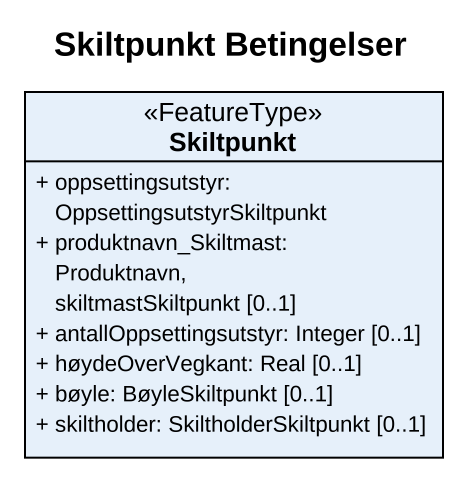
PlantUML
@startuml
title Skiltpunkt Betingelser
hide circle
hide empty members
skinparam classAttributeIconSize 0
class Skiltpunkt <<FeatureType>> {
  + oppsettingsutstyr: OppsettingsutstyrSkiltpunkt
  + produktnavn_Skiltmast: Produktnavn, skiltmastSkiltpunkt [0..1]
  + antallOppsettingsutstyr: Integer [0..1]
  + høydeOverVegkant: Real [0..1]
  + bøyle: BøyleSkiltpunkt [0..1]
  + skiltholder: SkiltholderSkiltpunkt [0..1]
}
@enduml
